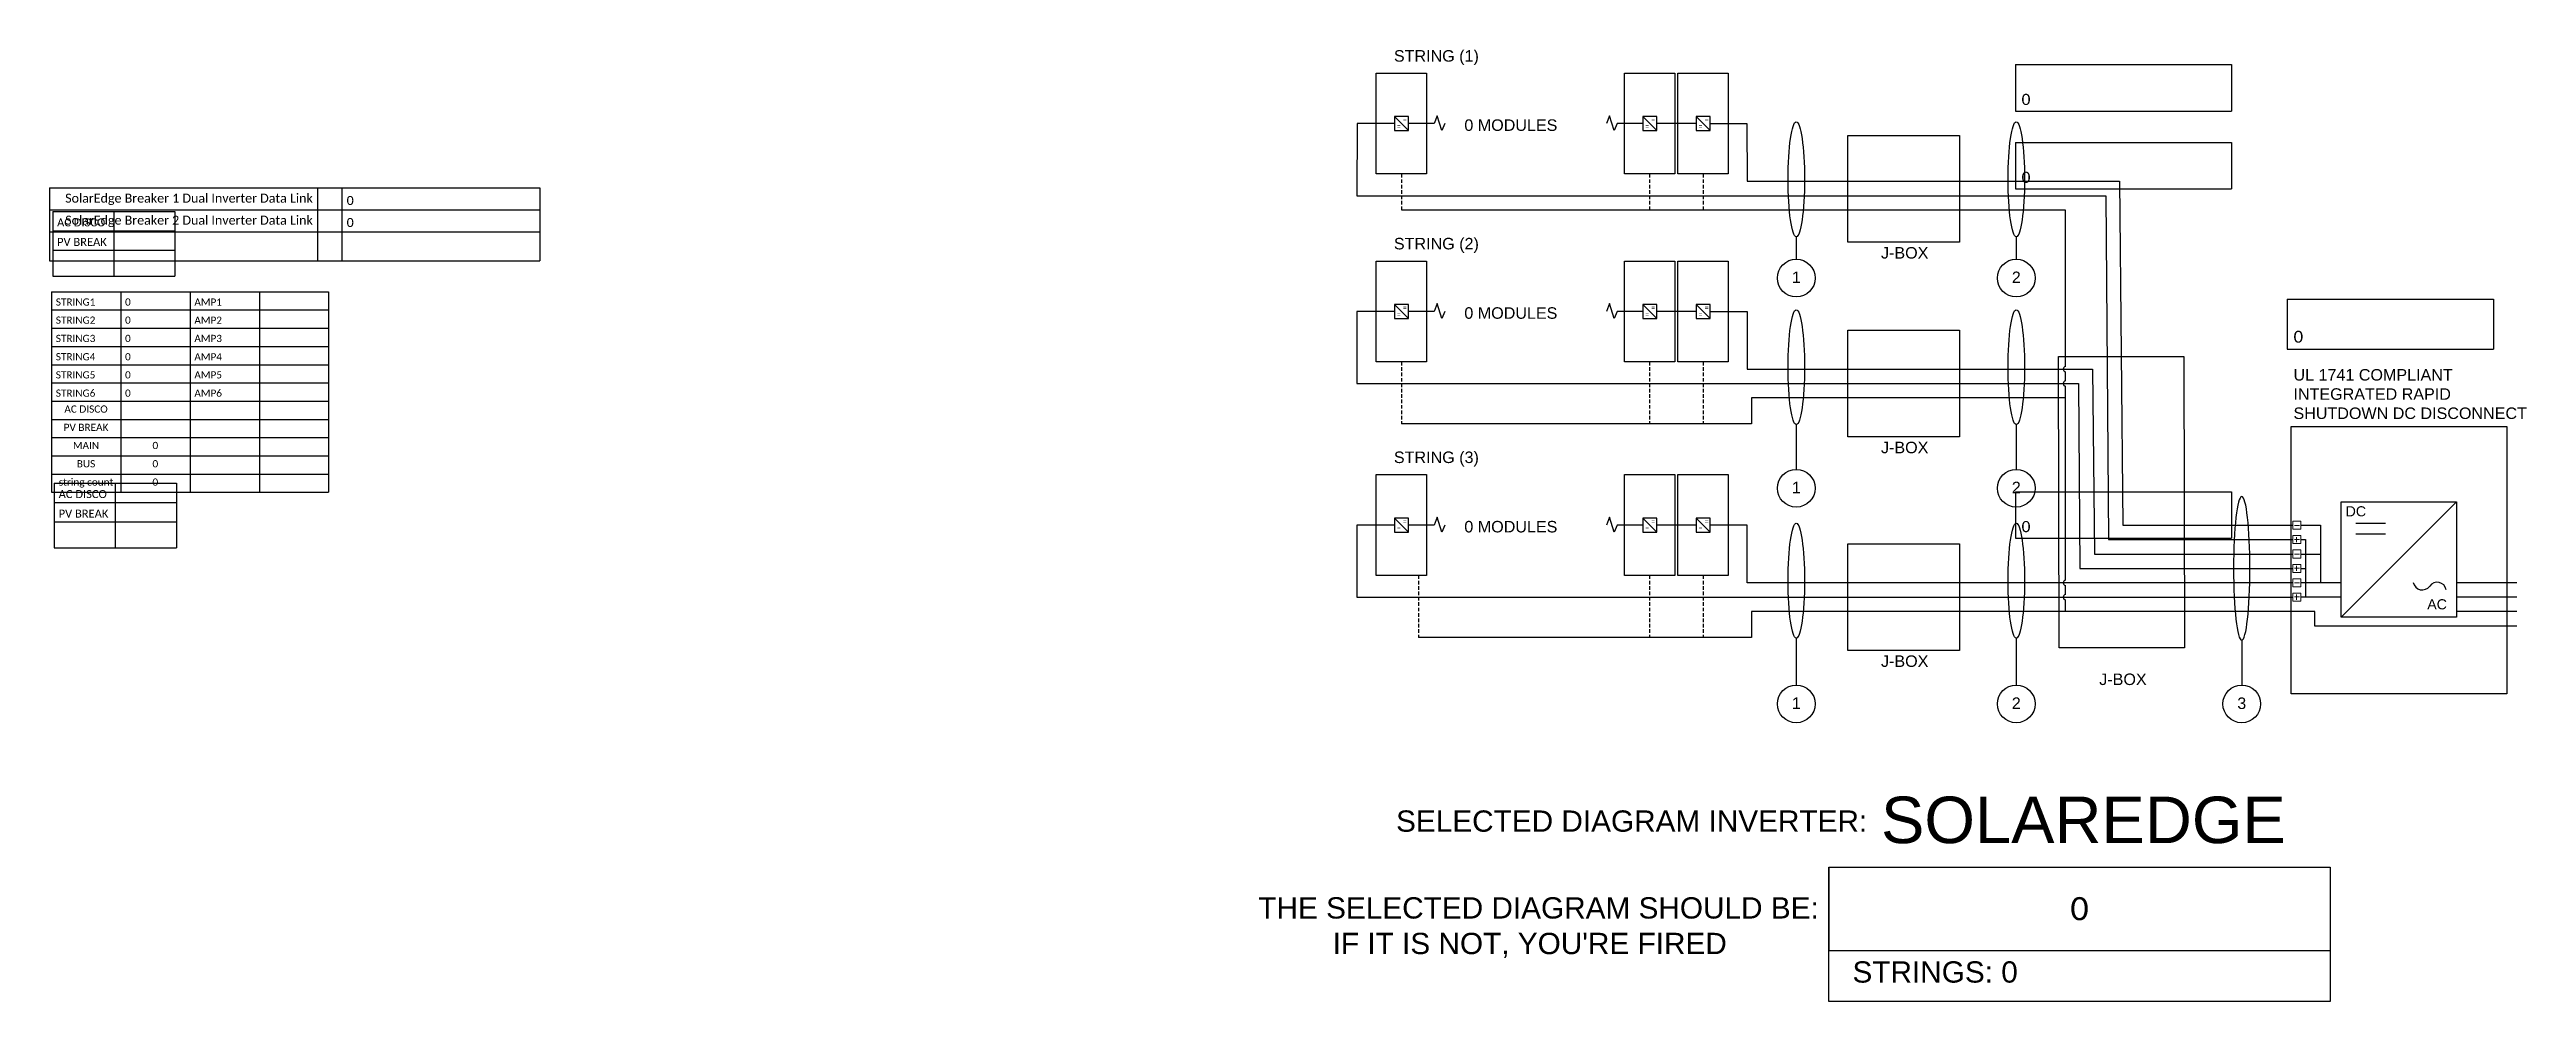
# Model space of a CAD drawing. Header units: inches. Extents: x 0 to 172, y 0 to 66.
import ezdxf

# ---------------------------------------------------------------- set-up
doc = ezdxf.new("R2010")
doc.units = ezdxf.units.IN
doc.header["$MEASUREMENT"] = 0
doc.linetypes.add('DASHED2', pattern=[0.375, 0.25, -0.125])
for name, color, linetype in [('Ground', 3, 'Continuous'), ('Lines', 7, 'Continuous'), ('Modules', 7, 'Continuous'), ('Negative', 7, 'Continuous'), ('Object', 7, 'Continuous'), ('Positive', 1, 'Continuous')]:
    doc.layers.add(name, color=color, linetype=linetype)
doc.layers.add('Hidden', color=1, linetype='Continuous', lineweight=25, plot=False)
doc.layers.add('wirecallout', color=4, linetype='Continuous', lineweight=25)
doc.styles.get("Standard").update_dxf_attribs({"font": 'arial.ttf'})

# ---------------------------------------------------------------- blocks, each defined once
blk = doc.blocks.new('*T27')
at = {"color": 0, "linetype": 'ByBlock', "lineweight": -2, "transparency": 16777216}
for p, q in [((0, 0), (19.24, 0)), ((0, 0), (0, -13.93)), ((4.81, 0), (4.81, -13.93)), ((9.62, 0), (9.62, -13.93)), ((14.43, 0), (14.43, -13.93)), ((19.24, 0), (19.24, -13.93)), ((0, -1.27), (19.24, -1.27)), ((0, -2.53), (19.24, -2.53)), ((0, -3.8), (19.24, -3.8)), ((0, -5.07), (19.24, -5.07)), ((0, -6.33), (19.24, -6.33)), ((0, -7.6), (19.24, -7.6)), ((0, -8.87), (19.24, -8.87)), ((0, -10.13), (19.24, -10.13)), ((0, -11.4), (19.24, -11.4)), ((0, -12.67), (19.24, -12.67)), ((0, -13.93), (19.24, -13.93))]:
    blk.add_line(p, q, dxfattribs=at)
at = {"color": 0, "transparency": 16777216, "char_height": 0.5, "width": 4.2095}
for s, insert, attachment_point in [('{\\fCalibri|b0|i0|c0;STRING1', (0.3, -0.97), 7), ('{\\fCalibri|b0|i0|c0;0', (5.11, -0.97), 7), ('{\\fCalibri|b0|i0|c0;AMP1', (9.92, -0.97), 7), ('{\\fCalibri|b0|i0|c0; ', (14.73, -0.97), 7), ('{\\fCalibri|b0|i0|c0;STRING2', (0.3, -2.23), 7), ('{\\fCalibri|b0|i0|c0;STRING3', (0.3, -3.5), 7), ('{\\fCalibri|b0|i0|c0;0', (5.11, -2.23), 7), ('{\\fCalibri|b0|i0|c0;0', (5.11, -3.5), 7), ('{\\fCalibri|b0|i0|c0;AMP2', (9.92, -2.23), 7), ('{\\fCalibri|b0|i0|c0;AMP3', (9.92, -3.5), 7), ('{\\fCalibri|b0|i0|c0; ', (14.73, -2.23), 7), ('{\\fCalibri|b0|i0|c0;STRING4', (0.3, -4.77), 7), ('{\\fCalibri|b0|i0|c0;0', (5.11, -4.77), 7), ('{\\fCalibri|b0|i0|c0;AMP4', (9.92, -4.77), 7), ('{\\fCalibri|b0|i0|c0; ', (14.73, -3.5), 7), ('{\\fCalibri|b0|i0|c0; ', (14.73, -4.77), 7), ('{\\fCalibri|b0|i0|c0;STRING5', (0.3, -6.03), 7), ('{\\fCalibri|b0|i0|c0;STRING6', (0.3, -7.3), 7), ('{\\fCalibri|b0|i0|c0;0', (5.11, -6.03), 7), ('{\\fCalibri|b0|i0|c0;0', (5.11, -7.3), 7), ('{\\fCalibri|b0|i0|c0;AMP5', (9.92, -6.03), 7), ('{\\fCalibri|b0|i0|c0;AMP6', (9.92, -7.3), 7), ('{\\fCalibri|b0|i0|c0; ', (14.73, -6.03), 7), ('{\\fCalibri|b0|i0|c0;AC DISCO', (2.4, -7.9), 2), ('{\\fCalibri|b0|i0|c0;', (7.21, -7.9), 2), ('{\\fCalibri|b0|i0|c0;', (12.02, -7.9), 2), ('{\\fCalibri|b0|i0|c0; ', (14.73, -7.3), 7), ('{\\fCalibri|b0|i0|c0;', (16.83, -7.9), 2), ('{\\fCalibri|b0|i0|c0;PV BREAK', (2.4, -9.17), 2), ('{\\fCalibri|b0|i0|c0;', (7.21, -9.17), 2), ('{\\fCalibri|b0|i0|c0;', (12.02, -9.17), 2), ('{\\fCalibri|b0|i0|c0;', (16.83, -9.17), 2), ('{\\fCalibri|b0|i0|c0;MAIN', (2.4, -10.43), 2), ('{\\fCalibri|b0|i0|c0;BUS', (2.4, -11.7), 2), ('{\\fCalibri|b0|i0|c0;0', (7.21, -10.43), 2), ('{\\fCalibri|b0|i0|c0;0', (7.21, -11.7), 2), ('{\\fCalibri|b0|i0|c0;', (12.02, -10.43), 2), ('{\\fCalibri|b0|i0|c0;', (12.02, -11.7), 2), ('{\\fCalibri|b0|i0|c0;', (16.83, -10.43), 2), ('{\\fCalibri|b0|i0|c0;', (16.83, -11.7), 2), ('{\\fCalibri|b0|i0|c0;string count', (2.4, -12.97), 2), ('{\\fCalibri|b0|i0|c0;0', (7.21, -12.97), 2), ('{\\fCalibri|b0|i0|c0;', (12.02, -12.97), 2), ('{\\fCalibri|b0|i0|c0;', (16.83, -12.97), 2)]:
    blk.add_mtext(s, dxfattribs=dict(at, insert=insert, attachment_point=attachment_point))
blk = doc.blocks.new('*T24')
at = {"color": 0, "linetype": 'ByBlock', "lineweight": -2, "transparency": 16777216}
for p, q in [((0, 0), (14.32, 0)), ((0, 0), (0, -3.48)), ((14.32, 0), (14.32, -3.48)), ((0, -3.48), (14.32, -3.48))]:
    blk.add_line(p, q, dxfattribs=at)
at = {"color": 7, "transparency": 16777216, "insert": (0.45, -3.03), "char_height": 0.8333, "width": 13.4221, "attachment_point": 7}
blk.add_mtext('{\\fCalibri|b0|i0|c0;0', dxfattribs=at)
blk = doc.blocks.new('*T32')
at = {"color": 0, "linetype": 'ByBlock', "lineweight": -2, "transparency": 16777216}
for p, q in [((0, 0), (8.47, 0)), ((0, 0), (0, -4.5)), ((4.23, 0), (4.23, -4.5)), ((8.47, 0), (8.47, -4.5)), ((0, -1.35), (8.47, -1.35)), ((0, -2.7), (8.47, -2.7)), ((0, -4.5), (8.47, -4.5))]:
    blk.add_line(p, q, dxfattribs=at)
at = {"color": 0, "transparency": 16777216, "char_height": 0.5556, "width": 3.6333}
for s, insert, attachment_point in [('{\\fCalibri|b0|i0|c0;AC DISCO', (0.3, -1.05), 7), ('{\\fCalibri|b0|i0|c0;', (8.17, -1.05), 9), ('{\\fCalibri|b0|i0|c0;PV BREAK', (0.3, -2.4), 7), ('{\\fCalibri|b0|i0|c0;', (4.53, -2.4), 7)]:
    blk.add_mtext(s, dxfattribs=dict(at, insert=insert, attachment_point=attachment_point))
blk = doc.blocks.new('*T29')
at = {"color": 0, "linetype": 'ByBlock', "lineweight": -2, "transparency": 16777216}
for p, q in [((0, 0), (8.47, 0)), ((0, 0), (0, -4.5)), ((4.23, 0), (4.23, -4.5)), ((8.47, 0), (8.47, -4.5)), ((0, -1.35), (8.47, -1.35)), ((0, -2.7), (8.47, -2.7)), ((0, -4.5), (8.47, -4.5))]:
    blk.add_line(p, q, dxfattribs=at)
at = {"color": 0, "transparency": 16777216, "char_height": 0.5556, "width": 3.6333}
for s, insert, attachment_point in [('{\\fCalibri|b0|i0|c0;AC DISCO', (0.3, -1.05), 7), ('{\\fCalibri|b0|i0|c0;', (8.17, -1.05), 9), ('{\\fCalibri|b0|i0|c0;PV BREAK', (0.3, -2.4), 7), ('{\\fCalibri|b0|i0|c0;', (4.53, -2.4), 7)]:
    blk.add_mtext(s, dxfattribs=dict(at, insert=insert, attachment_point=attachment_point))
blk = doc.blocks.new('*T33')
at = {"color": 0, "linetype": 'ByBlock', "lineweight": -2, "transparency": 16777216}
for p, q in [((0, 0), (34.03, 0)), ((0, 0), (0, -5.07)), ((18.6, 0), (18.6, -5.07)), ((20.28, 0), (20.28, -5.07)), ((34.03, 0), (34.03, -5.07)), ((0, -1.53), (34.03, -1.53)), ((0, -3.06), (34.03, -3.06)), ((0, -5.07), (34.03, -5.07))]:
    blk.add_line(p, q, dxfattribs=at)
at = {"color": 0, "transparency": 16777216, "char_height": 0.6229}
for s, insert, width, attachment_point in [('{\\fCalibri|b0|i0|c0;SolarEdge Breaker 1 Dual Inverter Data Link', (18.27, -1.19), 17.9297, 9), ('{\\fCalibri|b0|i0|c0;', (19.95, -1.19), 1.0091, 9), ('{\\fCalibri|b0|i0|c0;0', (20.62, -1.19), 13.0727, 7), ('{\\fCalibri|b0|i0|c0;SolarEdge Breaker 2 Dual Inverter Data Link', (18.27, -2.72), 17.9297, 9), ('{\\fCalibri|b0|i0|c0;', (19.95, -2.72), 1.0091, 9), ('{\\fCalibri|b0|i0|c0;0', (20.62, -2.72), 13.0727, 7)]:
    blk.add_mtext(s, dxfattribs=dict(at, insert=insert, width=width, attachment_point=attachment_point))
blk = doc.blocks.new('*T28')
at = {"color": 0, "linetype": 'ByBlock', "lineweight": -2, "transparency": 16777216}
for p, q in [((0, 0), (14.98, 0)), ((0, 0), (0, -3.23)), ((14.98, 0), (14.98, -3.23)), ((0, -3.23), (14.98, -3.23))]:
    blk.add_line(p, q, dxfattribs=at)
at = {"color": 7, "transparency": 16777216, "insert": (0.42, -2.82), "char_height": 0.7747, "width": 14.1425, "attachment_point": 7}
blk.add_mtext('{\\fCalibri|b0|i0|c0;0', dxfattribs=at)
blk = doc.blocks.new('*T25')
at = {"color": 0, "linetype": 'ByBlock', "lineweight": -2, "transparency": 16777216}
for p, q in [((0, 0), (14.98, 0)), ((0, 0), (0, -3.23)), ((14.98, 0), (14.98, -3.23)), ((0, -3.23), (14.98, -3.23))]:
    blk.add_line(p, q, dxfattribs=at)
at = {"color": 7, "transparency": 16777216, "insert": (0.42, -2.82), "char_height": 0.7747, "width": 14.1425, "attachment_point": 7}
blk.add_mtext('{\\fCalibri|b0|i0|c0;0', dxfattribs=at)
blk = doc.blocks.new('*T26')
at = {"color": 0, "linetype": 'ByBlock', "lineweight": -2, "transparency": 16777216}
for p, q in [((0, 0), (14.98, 0)), ((0, 0), (0, -3.23)), ((14.98, 0), (14.98, -3.23)), ((0, -3.23), (14.98, -3.23))]:
    blk.add_line(p, q, dxfattribs=at)
at = {"color": 7, "transparency": 16777216, "insert": (0.42, -2.82), "char_height": 0.7747, "width": 14.1425, "attachment_point": 7}
blk.add_mtext('{\\fCalibri|b0|i0|c0;0', dxfattribs=at)
blk = doc.blocks.new('*T30')
at = {"color": 0, "linetype": 'ByBlock', "lineweight": -2, "transparency": 16777216}
for p, q in [((0, 0), (14.98, 0)), ((0, 0), (0, -3.23)), ((14.98, 0), (14.98, -3.23)), ((0, -3.23), (14.98, -3.23))]:
    blk.add_line(p, q, dxfattribs=at)
at = {"color": 7, "transparency": 16777216, "insert": (0.42, -2.82), "char_height": 0.7747, "width": 14.1425, "attachment_point": 7}
blk.add_mtext('{\\fCalibri|b0|i0|c0;0', dxfattribs=at)
blk = doc.blocks.new('*T31')
at = {"layer": 'Hidden', "color": 0, "linetype": 'ByBlock', "lineweight": -2, "transparency": 16777216}
for p, q in [((0, 0), (34.8, 0)), ((0, 0), (0, -5.8)), ((34.8, 0), (34.8, -5.8)), ((0, -5.8), (34.8, -5.8))]:
    blk.add_line(p, q, dxfattribs=at)
at = {"layer": 'Hidden', "color": 0, "transparency": 16777216, "insert": (17.4, -2.9), "char_height": 1.606, "width": 33.0633, "attachment_point": 5}
blk.add_mtext('{\\fCalibri|b0|i0|c0;0', dxfattribs=at)
blk = doc.blocks.new('*U13')
for p, q in [((-62.68, 124.89), (-62.68, 123.33)), ((-47.41, 124.89), (-47.41, 123.33)), ((-62.68, 111.85), (-62.68, 108.73)), ((-47.41, 111.85), (-47.41, 108.73)), ((-16.85, 106.47), (-24.85, 98.47)), ((-21.78, 104.97), (-23.84, 104.97)), ((-21.78, 104.22), (-23.84, 104.22)), ((-12.67, 100.85), (-16.85, 100.85)), ((-12.67, 99.85), (-16.85, 99.85)), ((-12.67, 98.85), (-16.85, 98.85)), ((-62.68, 97.01), (-62.68, 93.9)), ((-62.68, 96.86), (-62.68, 93.75)), ((-47.41, 97.01), (-47.41, 93.9)), ((-47.41, 96.86), (-47.41, 93.75)), ((-31.76, 96.86), (-31.76, 93.75))]:
    blk.add_line(p, q)
for points in [[(-87.82, 132.75), (-87.82, 132.75), (-89.6, 132.75)], [(-73.33, 132.75), (-73.33, 132.75), (-75.11, 132.75)], [(-69.62, 132.75), (-72.37, 132.75)], [(-68.68, 132.75), (-66.12, 132.75), (-66.1, 128.74), (-64.59, 128.74)], [(-64.59, 128.74), (-40.25, 128.74), (-40.02, 104.85), (-28.21, 104.85)], [(-87.82, 119.7), (-87.82, 119.7), (-89.6, 119.7)], [(-73.33, 119.7), (-73.33, 119.7), (-75.11, 119.7)], [(-69.62, 119.7), (-72.37, 119.7)], [(-68.65, 119.7), (-66.1, 119.7), (-66.1, 115.69), (-42.11, 115.69), (-41.99, 102.85), (-28.21, 102.85)], [(-87.82, 104.86), (-87.82, 104.86), (-89.6, 104.86)], [(-73.33, 104.86), (-73.33, 104.86), (-75.11, 104.86)], [(-69.62, 104.86), (-72.37, 104.86)], [(-28.21, 100.85), (-66.1, 100.85), (-66.1, 104.86), (-68.65, 104.86)], [(-27.65, 104.85), (-26.3, 104.85), (-26.3, 102.85)], [(-27.65, 102.85), (-26.3, 102.85), (-26.3, 100.85)], [(-24.85, 100.85), (-27.65, 100.85)]]:
    blk.add_lwpolyline(points)
for points in [[(-51.36, 124.5), (-59.1, 124.5), (-59.1, 131.92), (-51.36, 131.92)], [(-51.36, 110.98), (-59.1, 110.98), (-59.1, 118.4), (-51.36, 118.4)], [(-35.73, 96.34), (-44.43, 96.34), (-44.48, 116.57), (-35.78, 116.57)], [(-13.36, 93.14), (-28.34, 93.14), (-28.34, 111.7), (-13.36, 111.7)], [(-16.85, 98.47), (-24.85, 98.47), (-24.85, 106.47), (-16.85, 106.47)], [(-51.36, 96.14), (-59.1, 96.14), (-59.1, 103.56), (-51.36, 103.56)]]:
    blk.add_lwpolyline(points, close=True)
for centre in [(-62.68, 122.02), (-47.41, 122.02), (-62.68, 107.42), (-47.41, 107.42), (-62.68, 92.44), (-47.41, 92.44), (-31.76, 92.44)]:
    blk.add_circle(centre, 1.31)
for centre, start, end in [((-19.23, 100.99), 190.2778, 324.5251), ((-18.2, 100.26), 10.2778, 144.5251)]:
    blk.add_arc(centre, 0.634, start, end)
at = {"layer": 'Ground', "linetype": 'DASHED2'}
for p, q in [((-90.09, 129.25), (-90.09, 126.74)), ((-72.86, 129.25), (-72.86, 126.74)), ((-69.15, 129.25), (-69.15, 126.74)), ((-90.09, 116.2), (-90.09, 111.9)), ((-72.86, 116.2), (-72.86, 111.9)), ((-69.15, 116.2), (-69.15, 111.9)), ((-88.91, 101.37), (-88.91, 97.06)), ((-72.86, 101.37), (-72.86, 97.06)), ((-69.15, 101.37), (-69.15, 97.06))]:
    blk.add_line(p, q, dxfattribs=at)
at = {"layer": 'Ground'}
blk.add_line((-12.67, 97.85), (-26.68, 97.85), dxfattribs=at)
for points in [[(-65.8, 126.74), (-65.8, 126.74), (-90.09, 126.74)], [(-64.59, 126.74), (-65.8, 126.74)], [(-43.99, 115.88), (-43.99, 126.74), (-64.59, 126.74)], [(-43.99, 114.88), (-43.99, 115.5)], [(-65.8, 113.69), (-65.8, 111.9), (-90.09, 111.9)], [(-64.59, 113.69), (-65.8, 113.69)], [(-43.99, 101.04), (-43.99, 113.69), (-64.59, 113.69)], [(-43.99, 113.69), (-43.99, 114.5)], [(-43.99, 100.85), (-43.99, 100.85)], [(-43.99, 100.04), (-43.99, 100.66)], [(-43.99, 99.85), (-43.99, 99.85)], [(-26.68, 97.85), (-26.68, 98.85), (-65.8, 98.85), (-65.8, 97.06), (-88.91, 97.06)], [(-43.99, 98.85), (-43.99, 99.66)]]:
    blk.add_lwpolyline(points, dxfattribs=at)
for centre in [(-43.96, 115.69), (-43.96, 114.69), (-43.96, 100.85), (-43.96, 99.85)]:
    blk.add_arc(centre, 0.191, 98.3924, 261.6076, dxfattribs=at)
at = {"layer": 'Hidden'}
blk.add_lwpolyline([(-60.42, 81.11), (-25.62, 81.11), (-25.62, 71.77), (-60.42, 71.77)], close=True, dxfattribs=at)
at = {"layer": 'Lines', "lineweight": -3}
for p, q in [((-87.61, 133.28), (-87.82, 132.75)), ((-87.29, 132.27), (-87.61, 133.28)), ((-87.07, 132.75), (-87.29, 132.27)), ((-75.65, 133.28), (-75.86, 132.75)), ((-75.33, 132.27), (-75.65, 133.28)), ((-75.11, 132.75), (-75.33, 132.27)), ((-87.61, 120.24), (-87.82, 119.7)), ((-87.29, 119.22), (-87.61, 120.24)), ((-87.07, 119.7), (-87.29, 119.22)), ((-75.65, 120.24), (-75.86, 119.7)), ((-75.33, 119.22), (-75.65, 120.24)), ((-75.11, 119.7), (-75.33, 119.22)), ((-87.61, 105.4), (-87.82, 104.86)), ((-87.29, 104.38), (-87.61, 105.4)), ((-75.65, 105.4), (-75.86, 104.86)), ((-75.33, 104.38), (-75.65, 105.4)), ((-87.07, 104.86), (-87.29, 104.38)), ((-75.11, 104.86), (-75.33, 104.38))]:
    blk.add_line(p, q, dxfattribs=at)
at = {"layer": 'Modules'}
for points in [[(-91.84, 129.25), (-91.84, 136.25), (-88.34, 136.25), (-88.34, 129.25)], [(-74.61, 129.25), (-74.61, 136.25), (-71.11, 136.25), (-71.11, 129.25)], [(-70.9, 129.25), (-70.9, 136.25), (-67.4, 136.25), (-67.4, 129.25)], [(-91.84, 116.2), (-91.84, 123.2), (-88.34, 123.2), (-88.34, 116.2)], [(-74.61, 116.2), (-74.61, 123.2), (-71.11, 123.2), (-71.11, 116.2)], [(-70.9, 116.2), (-70.9, 123.2), (-67.4, 123.2), (-67.4, 116.2)], [(-91.84, 101.37), (-91.84, 108.37), (-88.34, 108.37), (-88.34, 101.37)], [(-74.61, 101.37), (-74.61, 108.37), (-71.11, 108.37), (-71.11, 101.37)], [(-70.9, 101.37), (-70.9, 108.37), (-67.4, 108.37), (-67.4, 101.37)]]:
    blk.add_lwpolyline(points, close=True, dxfattribs=at)
at = {"layer": 'Negative', "lineweight": 13}
for p, q in [((-27.65, 105.13), (-28.21, 105.13)), ((-28.21, 105.13), (-28.21, 104.57)), ((-27.65, 104.57), (-27.65, 105.13)), ((-28.21, 104.57), (-27.65, 104.57)), ((-28.11, 104.84), (-27.76, 104.84)), ((-27.65, 103.13), (-28.21, 103.13)), ((-28.21, 103.13), (-28.21, 102.57)), ((-28.21, 102.57), (-27.65, 102.57)), ((-28.11, 102.84), (-27.76, 102.84)), ((-27.65, 102.57), (-27.65, 103.13)), ((-27.65, 101.13), (-28.21, 101.13)), ((-28.21, 101.13), (-28.21, 100.57)), ((-28.21, 100.57), (-27.65, 100.57)), ((-28.11, 100.84), (-27.76, 100.84)), ((-27.65, 100.57), (-27.65, 101.13))]:
    blk.add_line(p, q, dxfattribs=at)
at = {"layer": 'Object', "lineweight": 25}
for p, q in [((-90.57, 133.23), (-89.6, 132.26)), ((-89.6, 133.23), (-90.57, 133.23)), ((-90.57, 133.23), (-90.57, 132.26)), ((-89.6, 132.26), (-89.6, 133.23)), ((-73.33, 133.23), (-72.37, 132.26)), ((-72.37, 133.23), (-73.33, 133.23)), ((-73.33, 133.23), (-73.33, 132.26)), ((-72.37, 132.26), (-72.37, 133.23)), ((-69.62, 133.23), (-68.65, 132.26)), ((-68.65, 133.23), (-69.62, 133.23)), ((-69.62, 133.23), (-69.62, 132.26)), ((-68.65, 132.26), (-68.65, 133.23)), ((-90.57, 132.26), (-89.6, 132.26)), ((-73.33, 132.26), (-72.37, 132.26)), ((-69.62, 132.26), (-68.65, 132.26)), ((-90.57, 120.18), (-89.6, 119.22)), ((-89.6, 120.18), (-90.57, 120.18)), ((-90.57, 120.18), (-90.57, 119.22)), ((-90.57, 119.22), (-89.6, 119.22)), ((-89.6, 119.22), (-89.6, 120.18)), ((-73.33, 120.18), (-72.37, 119.22)), ((-72.37, 120.18), (-73.33, 120.18)), ((-73.33, 120.18), (-73.33, 119.22)), ((-73.33, 119.22), (-72.37, 119.22)), ((-72.37, 119.22), (-72.37, 120.18)), ((-69.62, 120.18), (-68.65, 119.22)), ((-68.65, 120.18), (-69.62, 120.18)), ((-69.62, 120.18), (-69.62, 119.22)), ((-69.62, 119.22), (-68.65, 119.22)), ((-68.65, 119.22), (-68.65, 120.18)), ((-90.57, 105.35), (-89.6, 104.38)), ((-89.6, 105.35), (-90.57, 105.35)), ((-90.57, 105.35), (-90.57, 104.38)), ((-89.6, 104.38), (-89.6, 105.35)), ((-73.33, 105.35), (-72.37, 104.38)), ((-72.37, 105.35), (-73.33, 105.35)), ((-73.33, 105.35), (-73.33, 104.38)), ((-72.37, 104.38), (-72.37, 105.35)), ((-69.62, 105.35), (-68.65, 104.38)), ((-68.65, 105.35), (-69.62, 105.35)), ((-69.62, 105.35), (-69.62, 104.38)), ((-68.65, 104.38), (-68.65, 105.35)), ((-90.57, 104.38), (-89.6, 104.38)), ((-73.33, 104.38), (-72.37, 104.38)), ((-69.62, 104.38), (-68.65, 104.38))]:
    blk.add_line(p, q, dxfattribs=at)
at = {"layer": 'Positive', "color": 1, "lineweight": 13}
for p, q in [((-27.65, 104.13), (-28.21, 104.13)), ((-28.21, 104.13), (-28.21, 103.57)), ((-28.21, 103.57), (-27.65, 103.57)), ((-28.11, 103.87), (-27.76, 103.87)), ((-27.95, 104.03), (-27.95, 103.68)), ((-27.65, 103.57), (-27.65, 104.13)), ((-27.65, 102.13), (-28.21, 102.13)), ((-28.21, 102.13), (-28.21, 101.57)), ((-28.21, 101.57), (-27.65, 101.57)), ((-28.11, 101.87), (-27.76, 101.87)), ((-27.95, 102.03), (-27.95, 101.68)), ((-27.65, 101.57), (-27.65, 102.13)), ((-27.65, 100.13), (-28.21, 100.13)), ((-28.21, 100.13), (-28.21, 99.57)), ((-28.11, 99.87), (-27.76, 99.87)), ((-27.95, 100.03), (-27.95, 99.68)), ((-27.65, 99.57), (-27.65, 100.13)), ((-28.21, 99.57), (-27.65, 99.57))]:
    blk.add_line(p, q, dxfattribs=at)
at = {"layer": 'Positive'}
for p, q in [((-27.33, 103.85), (-27.33, 99.85)), ((-24.85, 99.85), (-27.65, 99.85))]:
    blk.add_line(p, q, dxfattribs=at)
for points in [[(-90.53, 132.75), (-93.16, 132.75), (-93.19, 127.74), (-64.59, 127.74)], [(-64.59, 127.74), (-41.2, 127.74), (-41.02, 103.85), (-28.21, 103.85)], [(-90.57, 119.7), (-93.19, 119.7), (-93.19, 114.69), (-64.59, 114.69)], [(-64.59, 114.69), (-43.08, 114.69)], [(-43.08, 114.69), (-42.99, 101.85), (-28.21, 101.85)], [(-90.57, 104.86), (-93.19, 104.86), (-93.19, 99.85), (-28.21, 99.85)], [(-27.65, 103.85), (-27.33, 103.85)], [(-27.65, 101.85), (-27.33, 101.85)]]:
    blk.add_lwpolyline(points, dxfattribs=at)
at = {"layer": 'wirecallout', "color": 7}
for centre in [(-62.68, 128.88), (-47.41, 128.88), (-62.68, 115.83), (-47.41, 115.83), (-62.68, 101), (-47.41, 101)]:
    blk.add_ellipse(centre, major_axis=(0, 3.99), ratio=0.14309, dxfattribs=at)
at = {"layer": 'wirecallout', "color": 7, "extrusion": (0, 0, -1)}
blk.add_ellipse((-31.76, 101.85), major_axis=(0, 4.99), ratio=0.114414, dxfattribs=at)
for name, p in [('*T30', (-47.46, 136.85)), ('*T25', (-47.46, 131.44)), ('*T33', (-183.92, 128.28)), ('*T29', (-183.7, 126.65)), ('*T27', (-183.79, 121.07)), ('*T24', (-28.61, 120.55)), ('*T32', (-183.59, 107.78)), ('*T28', (-47.46, 107.18)), ('*T26', (-47.46, 107.18)), ('*T31', (-60.42, 81.11))]:
    blk.add_blockref(name, p)
for s, p in [('STRING (1)', (-90.61, 137.05)), ('0 MODULES', (-85.72, 132.24)), ('STRING (2)', (-90.61, 124.01)), ('0 MODULES', (-85.72, 119.19)), ('STRING (3)', (-90.61, 109.17)), ('0 MODULES', (-85.72, 104.35))]:
    blk.add_text(s, height=0.8).set_placement(p)
for s, width, insert, char_height, attachment_point in [('J-BOX', 15.6401, (-53.51, 124.17), 0.8, 3), ('1', 15.6401, (-62.68, 122.07), 0.8, 5), ('2', 15.6401, (-47.41, 122.07), 0.8, 5), ('\\PUL 1741 COMPLIANT\\P\\pxql;INTEGRATED RAPID SHUTDOWN DC DISCONNECT', 16.6979, (-28.17, 117.03), 0.8, 1), ('J-BOX', 15.6401, (-53.51, 110.65), 0.8, 3), ('1', 15.6401, (-62.68, 107.47), 0.8, 5), ('2', 15.6401, (-47.41, 107.47), 0.8, 5), ('DC', 15.6401, (-23.13, 106.17), 0.703, 3), ('AC', 15.6401, (-17.52, 99.71), 0.703, 3), ('J-BOX', 15.6401, (-53.51, 95.81), 0.8, 3), ('1', 15.6401, (-62.68, 92.49), 0.8, 5), ('2', 15.6401, (-47.41, 92.49), 0.8, 5), ('J-BOX', 15.6401, (-38.36, 94.55), 0.8, 3), ('3', 15.6401, (-31.76, 92.48), 0.8, 5)]:
    blk.add_mtext_dynamic_manual_height_columns(s, width=width, gutter_width=1, heights=[0], dxfattribs=dict(insert=insert, char_height=char_height, attachment_point=attachment_point))
at = {"layer": 'Hidden', "attachment_point": 1}
for s, width, gutter_width, heights, insert, char_height in [('{\\C1;SOLAREDGE}', 42.8245, 16.16, [24.19], (-56.8, 86), 3.2319), ('{\\C1;SELECTED DIAGRAM INVERTER:}', 41.1813, 7.39, [15.49], (-90.46, 85.04), 1.4784), ('{\\C1;THE SELECTED DIAGRAM SHOULD BE:}', 41.1813, 7.39, [15.49], (-100.02, 79.01), 1.4784), ("{\\C1;IF IT IS NOT, YOU'RE FIRED}", 41.1813, 7.39, [15.49], (-94.86, 76.54), 1.4784)]:
    blk.add_mtext_dynamic_manual_height_columns(s, width=width, gutter_width=gutter_width, heights=heights, dxfattribs=dict(at, insert=insert, char_height=char_height))
at = {"layer": 'Hidden', "color": 7, "insert": (-58.78, 74.56), "char_height": 1.4784, "attachment_point": 1}
blk.add_mtext_dynamic_manual_height_columns('{\\C1;STRINGS: 0}', width=41.1813, gutter_width=7.39, heights=[15.49], dxfattribs=at)
at = {"layer": 'Object', "lineweight": 25}
for p in [(-90.4, 132.4), (-89.98, 132.85), (-73.16, 132.4), (-72.75, 132.85), (-69.45, 132.4), (-69.03, 132.85), (-90.4, 119.35), (-89.98, 119.8), (-73.16, 119.35), (-72.75, 119.8), (-69.45, 119.35), (-69.03, 119.8), (-89.98, 104.97), (-72.75, 104.97), (-69.03, 104.97), (-90.4, 104.51), (-73.16, 104.51), (-69.45, 104.51)]:
    blk.add_text('=', height=0.313, dxfattribs=at).set_placement(p)

msp = doc.modelspace()

# ---------------------------------------------------------------- block references
msp.add_blockref('*U13', (183.79, -71.77))

doc.saveas('drawing.dxf')
